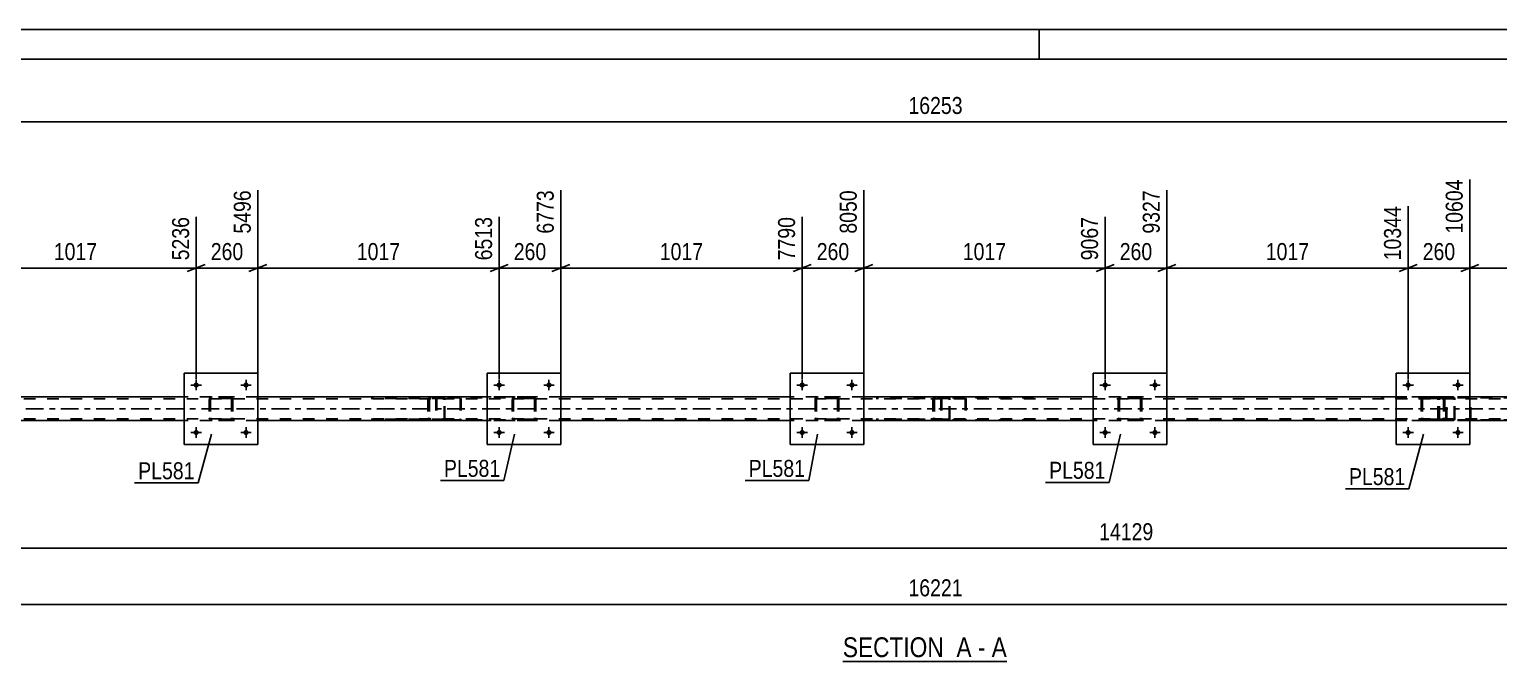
# Model space of a CAD drawing. Header units: millimetres. Extents: x -78 to 763, y -424 to 170.
# Drawn here: x 172.4 to 420.1, y 63.8 to 170.3 of the extents above; entities that cross this region are included whole.
import ezdxf

# ---------------------------------------------------------------- set-up
doc = ezdxf.new("R2010")
doc.units = ezdxf.units.MM
doc.linetypes.add('DXK_LINE_DOT2', pattern=[3.9198, 1.9599, -1.9599])
doc.linetypes.add('DXK_LINE_DOT3', pattern=[5.9187, 2.979, -0.9799, 0.9799, -0.9799])
doc.styles.add('Arial Narrow', font='ARIALN.TTF', dxfattribs={"height": 0.2})

# ---------------------------------------------------------------- blocks, each defined once
blk = doc.blocks.new('Unknown-814185653-1133')
at = {"color": 5, "linetype": 'Continuous'}
for p, q in [((762.64, 170.32), (-78.36, 170.32)), ((342.64, 165.32), (342.64, 170.32)), ((757.64, 165.32), (-73.36, 165.32))]:
    blk.add_line(p, q, dxfattribs=at)
blk = doc.blocks.new('Unknown-814185653-11 - 2694')
at = {"color": 6, "linetype": 'Continuous'}
blk.add_line((309.53, 63.76), (337.17, 63.76), dxfattribs=at)
at = {"color": 0, "linetype": 'Continuous'}
blk.add_wipeout([(327.63, 64.51), (327.63, 68.01), (309.53, 68.01), (309.53, 64.51)], dxfattribs=at)
at = {"color": 7, "linetype": 'Continuous', "style": 'Arial Narrow'}
blk.add_text('SECTION ', height=3.34, dxfattribs=at).set_placement((309.53, 64.51))
at = {"color": 0, "linetype": 'Continuous'}
blk.add_wipeout([(331.24, 64.51), (331.24, 68.01), (328.68, 68.01), (328.68, 64.51)], dxfattribs=at)
blk.add_wipeout([(333.57, 64.51), (333.57, 68.01), (332.29, 68.01), (332.29, 64.51)], dxfattribs=at)
at = {"color": 7, "linetype": 'Continuous', "style": 'Arial Narrow'}
blk.add_text('A', height=3.34, dxfattribs=at).set_placement((328.68, 64.51))
at = {"color": 0, "linetype": 'Continuous'}
blk.add_wipeout([(337.17, 64.51), (337.17, 68.01), (334.62, 68.01), (334.62, 64.51)], dxfattribs=at)
at = {"color": 7, "linetype": 'Continuous', "style": 'Arial Narrow'}
for s, p in [('A', (334.62, 64.51)), ('-', (332.29, 64.51))]:
    blk.add_text(s, height=3.34, dxfattribs=at).set_placement(p)
blk = doc.blocks.new('Bolt-814185653-2765 - 2694')
at = {"linetype": 'Continuous'}
for points in [[(405.27, 102.37, -1), (404.39, 102.37, -1)], [(413.67, 102.37, -1), (412.79, 102.37, -1)]]:
    blk.add_hatch(color=1, dxfattribs=at).paths.add_polyline_path(points)
at = {"color": 1, "linetype": 'Continuous'}
for p, q in [((403.95, 102.37), (405.71, 102.37)), ((404.83, 103.25), (404.83, 101.49)), ((412.35, 102.37), (414.11, 102.37)), ((413.23, 103.25), (413.23, 101.49))]:
    blk.add_line(p, q, dxfattribs=at)
blk = doc.blocks.new('Bolt-814185653-2701 - 2694')
at = {"linetype": 'Continuous'}
for points in [[(252.03, 102.37, -1), (251.15, 102.37, -1)], [(260.43, 102.37, -1), (259.55, 102.37, -1)]]:
    blk.add_hatch(color=1, dxfattribs=at).paths.add_polyline_path(points)
at = {"color": 1, "linetype": 'Continuous'}
for p, q in [((250.71, 102.37), (252.47, 102.37)), ((251.59, 103.25), (251.59, 101.49)), ((259.11, 102.37), (260.87, 102.37)), ((259.99, 103.25), (259.99, 101.49))]:
    blk.add_line(p, q, dxfattribs=at)
blk = doc.blocks.new('Part-814185653-2757 - 2694')
at = {"color": 7, "linetype": 'DXK_LINE_DOT2'}
for p, q in [((304.87, 107.89), (304.91, 108.08)), ((304.91, 108.08), (304.87, 107.89)), ((304.87, 107.89), (304.87, 104.85)), ((305.11, 107.89), (305.13, 107.98)), ((305.11, 107.89), (305.11, 104.85)), ((305.13, 107.98), (305.18, 108.06)), ((305.16, 108.34), (305.35, 108.37)), ((305.35, 108.37), (305.16, 108.34)), ((305.18, 108.06), (305.26, 108.11)), ((305.26, 108.11), (305.35, 108.13)), ((308.39, 108.37), (305.35, 108.37)), ((308.39, 108.13), (305.35, 108.13)), ((308.39, 108.37), (308.57, 108.34)), ((308.57, 108.34), (308.39, 108.37)), ((308.39, 108.13), (308.48, 108.11)), ((308.48, 108.11), (308.56, 108.06)), ((308.56, 108.06), (308.61, 107.98)), ((308.61, 107.98), (308.63, 107.89)), ((308.63, 107.89), (308.63, 104.85)), ((308.83, 108.08), (308.87, 107.89)), ((308.87, 107.89), (308.83, 108.08)), ((308.87, 107.89), (308.87, 104.85)), ((304.91, 104.67), (304.87, 104.85)), ((304.87, 104.85), (304.91, 104.67)), ((305.13, 104.76), (305.11, 104.85)), ((305.18, 104.68), (305.13, 104.76)), ((305.35, 104.37), (305.16, 104.41)), ((305.16, 104.41), (305.35, 104.37)), ((305.26, 104.63), (305.18, 104.68)), ((305.35, 104.61), (305.26, 104.63)), ((308.39, 104.61), (305.35, 104.61)), ((308.39, 104.37), (305.35, 104.37)), ((308.48, 104.63), (308.39, 104.61)), ((308.57, 104.41), (308.39, 104.37)), ((308.39, 104.37), (308.57, 104.41)), ((308.56, 104.68), (308.48, 104.63)), ((308.61, 104.76), (308.56, 104.68)), ((308.63, 104.85), (308.61, 104.76)), ((308.87, 104.85), (308.83, 104.67)), ((308.83, 104.67), (308.87, 104.85))]:
    blk.add_line(p, q, dxfattribs=at)
at = {"color": 7, "linetype": 'DXK_LINE_DOT3'}
blk.add_line((306.87, 106.37), (306.87, 106.37), dxfattribs=at)
at = {"color": 7, "linetype": 'DXK_LINE_DOT2'}
for centre, start, end in [((305.35, 107.89), 112.5, 157.5), ((305.35, 107.89), 112.5, 157.5), ((308.39, 107.89), 22.5, 67.5), ((308.39, 107.89), 22.5, 67.5), ((305.35, 104.85), 202.5, 247.5), ((305.35, 104.85), 202.5, 247.5), ((308.39, 104.85), 292.5, 337.5), ((308.39, 104.85), 292.5, 337.5)]:
    blk.add_arc(centre, 0.48, start, end, dxfattribs=at)
blk = doc.blocks.new('Part-814185653-2839 - 2694')
at = {"color": 7, "linetype": 'DXK_LINE_DOT2'}
for p, q in [((355.95, 107.89), (355.99, 108.08)), ((355.99, 108.08), (355.95, 107.89)), ((355.95, 107.89), (355.95, 104.85)), ((356.19, 107.89), (356.21, 107.98)), ((356.19, 107.89), (356.19, 104.85)), ((356.21, 107.98), (356.26, 108.06)), ((356.25, 108.34), (356.43, 108.37)), ((356.43, 108.37), (356.25, 108.34)), ((356.26, 108.06), (356.34, 108.11)), ((356.34, 108.11), (356.43, 108.13)), ((359.47, 108.37), (356.43, 108.37)), ((359.47, 108.13), (356.43, 108.13)), ((359.47, 108.37), (359.65, 108.34)), ((359.65, 108.34), (359.47, 108.37)), ((359.47, 108.13), (359.56, 108.11)), ((359.56, 108.11), (359.64, 108.06)), ((359.64, 108.06), (359.69, 107.98)), ((359.69, 107.98), (359.71, 107.89)), ((359.71, 107.89), (359.71, 104.85)), ((359.91, 108.08), (359.95, 107.89)), ((359.95, 107.89), (359.91, 108.08)), ((359.95, 107.89), (359.95, 104.85)), ((355.99, 104.67), (355.95, 104.85)), ((355.95, 104.85), (355.99, 104.67)), ((356.21, 104.76), (356.19, 104.85)), ((356.26, 104.68), (356.21, 104.76)), ((356.43, 104.37), (356.25, 104.41)), ((356.25, 104.41), (356.43, 104.37)), ((356.34, 104.63), (356.26, 104.68)), ((356.43, 104.61), (356.34, 104.63)), ((359.47, 104.61), (356.43, 104.61)), ((359.47, 104.37), (356.43, 104.37)), ((359.56, 104.63), (359.47, 104.61)), ((359.65, 104.41), (359.47, 104.37)), ((359.47, 104.37), (359.65, 104.41)), ((359.64, 104.68), (359.56, 104.63)), ((359.69, 104.76), (359.64, 104.68)), ((359.71, 104.85), (359.69, 104.76)), ((359.95, 104.85), (359.91, 104.67)), ((359.91, 104.67), (359.95, 104.85))]:
    blk.add_line(p, q, dxfattribs=at)
at = {"color": 7, "linetype": 'DXK_LINE_DOT3'}
blk.add_line((357.95, 106.37), (357.95, 106.37), dxfattribs=at)
at = {"color": 7, "linetype": 'DXK_LINE_DOT2'}
for centre, start, end in [((356.43, 107.89), 112.5, 157.5), ((356.43, 107.89), 112.5, 157.5), ((359.47, 107.89), 22.5, 67.5), ((359.47, 107.89), 22.5, 67.5), ((356.43, 104.85), 202.5, 247.5), ((356.43, 104.85), 202.5, 247.5), ((359.47, 104.85), 292.5, 337.5), ((359.47, 104.85), 292.5, 337.5)]:
    blk.add_arc(centre, 0.48, start, end, dxfattribs=at)
blk = doc.blocks.new('Part-814185653-2762 - 2694')
at = {"color": 2, "linetype": 'Continuous'}
for p, q in [((313.07, 112.37), (300.67, 112.37)), ((300.67, 112.37), (300.67, 100.37)), ((313.07, 100.37), (313.07, 112.37)), ((300.67, 100.37), (313.07, 100.37))]:
    blk.add_line(p, q, dxfattribs=at)
blk = doc.blocks.new('Part-814185653-2763 - 2694')
at = {"color": 7, "linetype": 'DXK_LINE_DOT2'}
for p, q in [((253.79, 107.89), (253.82, 108.08)), ((253.82, 108.08), (253.79, 107.89)), ((253.79, 107.89), (253.79, 104.85)), ((254.03, 107.89), (254.05, 107.98)), ((254.03, 107.89), (254.03, 104.85)), ((254.05, 107.98), (254.1, 108.06)), ((254.08, 108.34), (254.27, 108.37)), ((254.27, 108.37), (254.08, 108.34)), ((254.1, 108.06), (254.18, 108.11)), ((254.18, 108.11), (254.27, 108.13)), ((257.31, 108.37), (254.27, 108.37)), ((257.31, 108.13), (254.27, 108.13)), ((257.31, 108.37), (257.49, 108.34)), ((257.49, 108.34), (257.31, 108.37)), ((257.31, 108.13), (257.4, 108.11)), ((257.4, 108.11), (257.48, 108.06)), ((257.48, 108.06), (257.53, 107.98)), ((257.53, 107.98), (257.55, 107.89)), ((257.55, 107.89), (257.55, 104.85)), ((257.75, 108.08), (257.79, 107.89)), ((257.79, 107.89), (257.75, 108.08)), ((257.79, 107.89), (257.79, 104.85)), ((253.82, 104.67), (253.79, 104.85)), ((253.79, 104.85), (253.82, 104.67)), ((254.05, 104.76), (254.03, 104.85)), ((254.1, 104.68), (254.05, 104.76)), ((254.27, 104.37), (254.08, 104.41)), ((254.08, 104.41), (254.27, 104.37)), ((254.18, 104.63), (254.1, 104.68)), ((254.27, 104.61), (254.18, 104.63)), ((257.31, 104.61), (254.27, 104.61)), ((257.31, 104.37), (254.27, 104.37)), ((257.4, 104.63), (257.31, 104.61)), ((257.49, 104.41), (257.31, 104.37)), ((257.31, 104.37), (257.49, 104.41)), ((257.48, 104.68), (257.4, 104.63)), ((257.53, 104.76), (257.48, 104.68)), ((257.55, 104.85), (257.53, 104.76)), ((257.79, 104.85), (257.75, 104.67)), ((257.75, 104.67), (257.79, 104.85))]:
    blk.add_line(p, q, dxfattribs=at)
at = {"color": 7, "linetype": 'DXK_LINE_DOT3'}
blk.add_line((255.79, 106.37), (255.79, 106.37), dxfattribs=at)
at = {"color": 7, "linetype": 'DXK_LINE_DOT2'}
for centre, start, end in [((254.27, 107.89), 112.5, 157.5), ((254.27, 107.89), 112.5, 157.5), ((257.31, 107.89), 22.5, 67.5), ((257.31, 107.89), 22.5, 67.5), ((254.27, 104.85), 202.5, 247.5), ((254.27, 104.85), 202.5, 247.5), ((257.31, 104.85), 292.5, 337.5), ((257.31, 104.85), 292.5, 337.5)]:
    blk.add_arc(centre, 0.48, start, end, dxfattribs=at)
blk = doc.blocks.new('Bolt-814185653-2699 - 2694')
at = {"linetype": 'Continuous'}
for points in [[(303.11, 102.37, -1), (302.23, 102.37, -1)], [(311.51, 102.37, -1), (310.63, 102.37, -1)]]:
    blk.add_hatch(color=1, dxfattribs=at).paths.add_polyline_path(points)
at = {"color": 1, "linetype": 'Continuous'}
for p, q in [((301.79, 102.37), (303.55, 102.37)), ((302.67, 103.25), (302.67, 101.49)), ((310.19, 102.37), (311.95, 102.37)), ((311.07, 103.25), (311.07, 101.49))]:
    blk.add_line(p, q, dxfattribs=at)
blk = doc.blocks.new('Bolt-814185653-2700 - 2694')
at = {"linetype": 'Continuous'}
for points in [[(303.11, 110.37, -1), (302.23, 110.37, -1)], [(311.51, 110.37, -1), (310.63, 110.37, -1)]]:
    blk.add_hatch(color=1, dxfattribs=at).paths.add_polyline_path(points)
at = {"color": 1, "linetype": 'Continuous'}
for p, q in [((301.79, 110.37), (303.55, 110.37)), ((302.67, 111.25), (302.67, 109.49)), ((310.19, 110.37), (311.95, 110.37)), ((311.07, 111.25), (311.07, 109.49))]:
    blk.add_line(p, q, dxfattribs=at)
blk = doc.blocks.new('Bolt-814185653-2723 - 2694')
at = {"linetype": 'Continuous'}
for points in [[(354.19, 102.37, -1), (353.31, 102.37, -1)], [(362.59, 102.37, -1), (361.71, 102.37, -1)]]:
    blk.add_hatch(color=1, dxfattribs=at).paths.add_polyline_path(points)
at = {"color": 1, "linetype": 'Continuous'}
for p, q in [((352.87, 102.37), (354.63, 102.37)), ((353.75, 103.25), (353.75, 101.49)), ((361.27, 102.37), (363.03, 102.37)), ((362.15, 103.25), (362.15, 101.49))]:
    blk.add_line(p, q, dxfattribs=at)
blk = doc.blocks.new('Bolt-814185653-2724 - 2694')
at = {"linetype": 'Continuous'}
for points in [[(354.19, 110.37, -1), (353.31, 110.37, -1)], [(362.59, 110.37, -1), (361.71, 110.37, -1)]]:
    blk.add_hatch(color=1, dxfattribs=at).paths.add_polyline_path(points)
at = {"color": 1, "linetype": 'Continuous'}
for p, q in [((352.87, 110.37), (354.63, 110.37)), ((353.75, 111.25), (353.75, 109.49)), ((361.27, 110.37), (363.03, 110.37)), ((362.15, 111.25), (362.15, 109.49))]:
    blk.add_line(p, q, dxfattribs=at)
blk = doc.blocks.new('Part-814185653-2730 - 2694')
at = {"color": 2, "linetype": 'Continuous'}
for p, q in [((261.99, 112.37), (249.59, 112.37)), ((249.59, 112.37), (249.59, 100.37)), ((261.99, 100.37), (261.99, 112.37)), ((249.59, 100.37), (261.99, 100.37))]:
    blk.add_line(p, q, dxfattribs=at)
blk = doc.blocks.new('Part-814185653-2731 - 2694')
at = {"color": 7, "linetype": 'DXK_LINE_DOT2'}
for p, q in [((202.71, 107.89), (202.74, 108.08)), ((202.74, 108.08), (202.71, 107.89)), ((202.71, 107.89), (202.71, 104.85)), ((202.95, 107.89), (202.97, 107.98)), ((202.95, 107.89), (202.95, 104.85)), ((202.97, 107.98), (203.02, 108.06)), ((203, 108.34), (203.19, 108.37)), ((203.19, 108.37), (203, 108.34)), ((203.02, 108.06), (203.1, 108.11)), ((203.1, 108.11), (203.19, 108.13)), ((206.23, 108.37), (203.19, 108.37)), ((206.23, 108.13), (203.19, 108.13)), ((206.23, 108.37), (206.41, 108.34)), ((206.41, 108.34), (206.23, 108.37)), ((206.23, 108.13), (206.32, 108.11)), ((206.32, 108.11), (206.4, 108.06)), ((206.4, 108.06), (206.45, 107.98)), ((206.45, 107.98), (206.47, 107.89)), ((206.47, 107.89), (206.47, 104.85)), ((206.67, 108.08), (206.71, 107.89)), ((206.71, 107.89), (206.67, 108.08)), ((206.71, 107.89), (206.71, 104.85)), ((202.74, 104.67), (202.71, 104.85)), ((202.71, 104.85), (202.74, 104.67)), ((202.97, 104.76), (202.95, 104.85)), ((203.02, 104.68), (202.97, 104.76)), ((203.19, 104.37), (203, 104.41)), ((203, 104.41), (203.19, 104.37)), ((203.1, 104.63), (203.02, 104.68)), ((203.19, 104.61), (203.1, 104.63)), ((206.23, 104.61), (203.19, 104.61)), ((206.23, 104.37), (203.19, 104.37)), ((206.32, 104.63), (206.23, 104.61)), ((206.41, 104.41), (206.23, 104.37)), ((206.23, 104.37), (206.41, 104.41)), ((206.4, 104.68), (206.32, 104.63)), ((206.45, 104.76), (206.4, 104.68)), ((206.47, 104.85), (206.45, 104.76)), ((206.71, 104.85), (206.67, 104.67)), ((206.67, 104.67), (206.71, 104.85))]:
    blk.add_line(p, q, dxfattribs=at)
at = {"color": 7, "linetype": 'DXK_LINE_DOT3'}
blk.add_line((204.71, 106.37), (204.71, 106.37), dxfattribs=at)
at = {"color": 7, "linetype": 'DXK_LINE_DOT2'}
for centre, start, end in [((203.19, 107.89), 112.5, 157.5), ((203.19, 107.89), 112.5, 157.5), ((206.23, 107.89), 22.5, 67.5), ((206.23, 107.89), 22.5, 67.5), ((203.19, 104.85), 202.5, 247.5), ((203.19, 104.85), 202.5, 247.5), ((206.23, 104.85), 292.5, 337.5), ((206.23, 104.85), 292.5, 337.5)]:
    blk.add_arc(centre, 0.48, start, end, dxfattribs=at)
blk = doc.blocks.new('Part-814185653-2736 - 2694')
at = {"color": 2, "linetype": 'Continuous'}
for p, q in [((210.91, 112.37), (198.51, 112.37)), ((198.51, 112.37), (198.51, 100.37)), ((210.91, 100.37), (210.91, 112.37)), ((198.51, 100.37), (210.91, 100.37))]:
    blk.add_line(p, q, dxfattribs=at)
blk = doc.blocks.new('Bolt-814185653-2744 - 2694')
at = {"linetype": 'Continuous'}
for points in [[(252.03, 110.37, -1), (251.15, 110.37, -1)], [(260.43, 110.37, -1), (259.55, 110.37, -1)]]:
    blk.add_hatch(color=1, dxfattribs=at).paths.add_polyline_path(points)
at = {"color": 1, "linetype": 'Continuous'}
for p, q in [((250.71, 110.37), (252.47, 110.37)), ((251.59, 111.25), (251.59, 109.49)), ((259.11, 110.37), (260.87, 110.37)), ((259.99, 111.25), (259.99, 109.49))]:
    blk.add_line(p, q, dxfattribs=at)
blk = doc.blocks.new('Bolt-814185653-2745 - 2694')
at = {"linetype": 'Continuous'}
for points in [[(200.95, 102.37, -1), (200.07, 102.37, -1)], [(209.35, 102.37, -1), (208.47, 102.37, -1)]]:
    blk.add_hatch(color=1, dxfattribs=at).paths.add_polyline_path(points)
at = {"color": 1, "linetype": 'Continuous'}
for p, q in [((199.63, 102.37), (201.39, 102.37)), ((200.51, 103.25), (200.51, 101.49)), ((208.03, 102.37), (209.79, 102.37)), ((208.91, 103.25), (208.91, 101.49))]:
    blk.add_line(p, q, dxfattribs=at)
blk = doc.blocks.new('Part-814185653-2817 - 2694')
at = {"color": 7, "linetype": 'DXK_LINE_DOT2'}
for p, q in [((639.89, 108.05), (35.67, 108.05)), ((210.91, 108.37), (198.51, 108.37)), ((261.99, 108.37), (249.59, 108.37)), ((313.07, 108.37), (300.67, 108.37)), ((364.15, 108.37), (351.75, 108.37)), ((415.23, 108.37), (402.83, 108.37)), ((639.89, 104.69), (35.67, 104.69)), ((210.91, 104.37), (198.51, 104.37)), ((261.99, 104.37), (249.59, 104.37)), ((313.07, 104.37), (300.67, 104.37)), ((364.15, 104.37), (351.75, 104.37)), ((415.23, 104.37), (402.83, 104.37))]:
    blk.add_line(p, q, dxfattribs=at)
at = {"color": 2, "linetype": 'Continuous'}
for p, q in [((198.51, 108.37), (159.83, 108.37)), ((249.59, 108.37), (210.91, 108.37)), ((300.67, 108.37), (261.99, 108.37)), ((351.75, 108.37), (313.07, 108.37)), ((402.83, 108.37), (364.15, 108.37)), ((435.54, 108.37), (415.23, 108.37)), ((198.51, 104.37), (159.83, 104.37)), ((249.59, 104.37), (210.91, 104.37)), ((300.67, 104.37), (261.99, 104.37)), ((351.75, 104.37), (313.07, 104.37)), ((402.83, 104.37), (364.15, 104.37)), ((435.54, 104.37), (415.23, 104.37))]:
    blk.add_line(p, q, dxfattribs=at)
at = {"color": 7, "linetype": 'DXK_LINE_DOT3'}
blk.add_line((35.67, 106.37), (639.89, 106.37), dxfattribs=at)
blk = doc.blocks.new('Bolt-814185653-2746 - 2694')
at = {"linetype": 'Continuous'}
for points in [[(200.95, 110.37, -1), (200.07, 110.37, -1)], [(209.35, 110.37, -1), (208.47, 110.37, -1)]]:
    blk.add_hatch(color=1, dxfattribs=at).paths.add_polyline_path(points)
at = {"color": 1, "linetype": 'Continuous'}
for p, q in [((199.63, 110.37), (201.39, 110.37)), ((200.51, 111.25), (200.51, 109.49)), ((208.03, 110.37), (209.79, 110.37)), ((208.91, 111.25), (208.91, 109.49))]:
    blk.add_line(p, q, dxfattribs=at)
blk = doc.blocks.new('Bolt-814185653-2766 - 2694')
at = {"linetype": 'Continuous'}
for points in [[(405.27, 110.37, -1), (404.39, 110.37, -1)], [(413.67, 110.37, -1), (412.79, 110.37, -1)]]:
    blk.add_hatch(color=1, dxfattribs=at).paths.add_polyline_path(points)
at = {"color": 1, "linetype": 'Continuous'}
for p, q in [((403.95, 110.37), (405.71, 110.37)), ((404.83, 111.25), (404.83, 109.49)), ((412.35, 110.37), (414.11, 110.37)), ((413.23, 111.25), (413.23, 109.49))]:
    blk.add_line(p, q, dxfattribs=at)
blk = doc.blocks.new('Part-814185653-2770 - 2694')
at = {"color": 7, "linetype": 'DXK_LINE_DOT2'}
for p, q in [((407.03, 107.89), (407.07, 108.08)), ((407.07, 108.08), (407.03, 107.89)), ((407.03, 107.89), (407.03, 104.85)), ((407.27, 107.89), (407.29, 107.98)), ((407.27, 107.89), (407.27, 104.85)), ((407.29, 107.98), (407.34, 108.06)), ((407.33, 108.34), (407.51, 108.37)), ((407.51, 108.37), (407.33, 108.34)), ((407.34, 108.06), (407.42, 108.11)), ((407.42, 108.11), (407.51, 108.13)), ((410.55, 108.37), (407.51, 108.37)), ((410.55, 108.13), (407.51, 108.13)), ((410.55, 108.37), (410.73, 108.34)), ((410.73, 108.34), (410.55, 108.37)), ((410.55, 108.13), (410.64, 108.11)), ((410.64, 108.11), (410.72, 108.06)), ((410.72, 108.06), (410.77, 107.98)), ((410.77, 107.98), (410.79, 107.89)), ((410.79, 107.89), (410.79, 104.85)), ((410.99, 108.08), (411.03, 107.89)), ((411.03, 107.89), (410.99, 108.08)), ((411.03, 107.89), (411.03, 104.85)), ((407.07, 104.67), (407.03, 104.85)), ((407.03, 104.85), (407.07, 104.67)), ((407.29, 104.76), (407.27, 104.85)), ((407.34, 104.68), (407.29, 104.76)), ((407.51, 104.37), (407.33, 104.41)), ((407.33, 104.41), (407.51, 104.37)), ((407.42, 104.63), (407.34, 104.68)), ((407.51, 104.61), (407.42, 104.63)), ((410.55, 104.61), (407.51, 104.61)), ((410.55, 104.37), (407.51, 104.37)), ((410.64, 104.63), (410.55, 104.61)), ((410.73, 104.41), (410.55, 104.37)), ((410.55, 104.37), (410.73, 104.41)), ((410.72, 104.68), (410.64, 104.63)), ((410.77, 104.76), (410.72, 104.68)), ((410.79, 104.85), (410.77, 104.76)), ((411.03, 104.85), (410.99, 104.67)), ((410.99, 104.67), (411.03, 104.85))]:
    blk.add_line(p, q, dxfattribs=at)
at = {"color": 7, "linetype": 'DXK_LINE_DOT3'}
blk.add_line((409.03, 106.37), (409.03, 106.37), dxfattribs=at)
at = {"color": 7, "linetype": 'DXK_LINE_DOT2'}
for centre, start, end in [((407.51, 107.89), 112.5, 157.5), ((407.51, 107.89), 112.5, 157.5), ((410.55, 107.89), 22.5, 67.5), ((410.55, 107.89), 22.5, 67.5), ((407.51, 104.85), 202.5, 247.5), ((407.51, 104.85), 202.5, 247.5), ((410.55, 104.85), 292.5, 337.5), ((410.55, 104.85), 292.5, 337.5)]:
    blk.add_arc(centre, 0.48, start, end, dxfattribs=at)
blk = doc.blocks.new('Part-814185653-2900 - 2694')
at = {"color": 7, "linetype": 'DXK_LINE_DOT2'}
for p, q in [((326.07, 108.18), (326.04, 108.05)), ((326.04, 108.05), (326.04, 104.69)), ((326.21, 108.05), (326.22, 108.11)), ((326.21, 108.05), (326.21, 104.69)), ((326.22, 108.11), (326.26, 108.17)), ((326.38, 108.37), (326.25, 108.35)), ((326.26, 108.17), (326.29, 108.19)), ((326.29, 108.19), (326.32, 108.2)), ((326.32, 108.2), (326.38, 108.21)), ((341.71, 108.37), (326.38, 108.37)), ((341.71, 108.21), (326.38, 108.21)), ((330.09, 108.35), (329.96, 108.37)), ((329.96, 108.21), (330.02, 108.2)), ((330.02, 108.2), (330.08, 108.17)), ((330.08, 108.17), (330.12, 108.11)), ((330.12, 108.11), (330.13, 108.05)), ((330.13, 108.05), (330.13, 104.69)), ((330.3, 108.05), (330.27, 108.18)), ((330.3, 108.05), (330.3, 104.69)), ((326.04, 104.69), (326.07, 104.57)), ((326.22, 104.63), (326.21, 104.69)), ((326.26, 104.58), (326.22, 104.63)), ((326.25, 104.4), (326.38, 104.37)), ((326.32, 104.54), (326.26, 104.58)), ((326.38, 104.53), (326.32, 104.54)), ((341.71, 104.53), (326.38, 104.53)), ((341.71, 104.37), (326.38, 104.37)), ((329.96, 104.53), (330.02, 104.54)), ((329.96, 104.37), (330.09, 104.4)), ((330.02, 104.54), (330.05, 104.56)), ((330.05, 104.56), (330.08, 104.58)), ((330.12, 104.63), (330.08, 104.58)), ((330.13, 104.69), (330.12, 104.63)), ((330.27, 104.57), (330.3, 104.69))]:
    blk.add_line(p, q, dxfattribs=at)
for centre, start, end in [((326.37, 108.04), 110.7583, 155.68), ((329.97, 104.71), 290.7583, 335.68)]:
    blk.add_arc(centre, 0.331, start, end, dxfattribs=at)
blk = doc.blocks.new('Part-814185653-2775 - 2694')
at = {"color": 2, "linetype": 'Continuous'}
for p, q in [((415.23, 112.37), (402.83, 112.37)), ((402.83, 112.37), (402.83, 100.37)), ((415.23, 100.37), (415.23, 112.37)), ((402.83, 100.37), (415.23, 100.37))]:
    blk.add_line(p, q, dxfattribs=at)
blk = doc.blocks.new('Part-814185653-2844 - 2694')
at = {"color": 2, "linetype": 'Continuous'}
for p, q in [((364.15, 112.37), (351.75, 112.37)), ((351.75, 112.37), (351.75, 100.37)), ((364.15, 100.37), (364.15, 112.37)), ((351.75, 100.37), (364.15, 100.37))]:
    blk.add_line(p, q, dxfattribs=at)
blk = doc.blocks.new('Part-814185653-2879 - 2694')
at = {"color": 7, "linetype": 'DXK_LINE_DOT2'}
for p, q in [((411.2, 108.18), (411.18, 108.05)), ((411.18, 104.69), (411.18, 108.05)), ((411.35, 108.05), (411.36, 108.11)), ((411.35, 104.69), (411.35, 108.05)), ((411.36, 108.11), (411.4, 108.17)), ((411.52, 108.37), (411.39, 108.35)), ((411.4, 108.17), (411.45, 108.2)), ((411.45, 108.2), (411.52, 108.21)), ((426.85, 108.37), (411.52, 108.37)), ((426.85, 108.21), (411.52, 108.21)), ((415.22, 108.35), (415.09, 108.37)), ((415.09, 108.21), (415.16, 108.2)), ((415.16, 108.2), (415.21, 108.17)), ((415.21, 108.17), (415.25, 108.11)), ((415.25, 108.11), (415.26, 108.05)), ((415.26, 104.69), (415.26, 108.05)), ((415.43, 108.05), (415.41, 108.18)), ((415.43, 104.69), (415.43, 108.05)), ((411.18, 104.69), (411.2, 104.57)), ((411.36, 104.63), (411.35, 104.69)), ((411.4, 104.58), (411.36, 104.63)), ((411.39, 104.4), (411.52, 104.37)), ((411.45, 104.54), (411.4, 104.58)), ((411.52, 104.53), (411.45, 104.54)), ((426.85, 104.53), (411.52, 104.53)), ((426.85, 104.37), (411.52, 104.37)), ((415.16, 104.54), (415.09, 104.53)), ((415.09, 104.37), (415.22, 104.4)), ((415.21, 104.58), (415.16, 104.54)), ((415.25, 104.63), (415.21, 104.58)), ((415.26, 104.69), (415.25, 104.63)), ((415.41, 104.57), (415.43, 104.69))]:
    blk.add_line(p, q, dxfattribs=at)
for centre, start, end in [((411.5, 108.04), 110.7583, 155.68), ((411.5, 104.71), 204.32, 249.2417), ((415.11, 104.71), 290.7583, 335.68)]:
    blk.add_arc(centre, 0.331, start, end, dxfattribs=at)
blk = doc.blocks.new('Part-814185653-2995 - 2694')
at = {"color": 7, "linetype": 'DXK_LINE_DOT2'}
for p, q in [((242.18, 108.37), (230.03, 108.37)), ((242.18, 108.13), (230.03, 108.13)), ((239.62, 108.03), (239.59, 107.89)), ((239.59, 107.89), (239.59, 104.85)), ((239.63, 108.08), (239.62, 108.03)), ((239.84, 107.89), (239.86, 107.98)), ((239.84, 107.89), (239.84, 104.85)), ((239.86, 107.98), (239.91, 108.06)), ((240.09, 108.37), (239.9, 108.34)), ((239.91, 108.06), (240, 108.11)), ((240, 108.11), (240.09, 108.13)), ((240.91, 108.37), (240.91, 108.13)), ((242.29, 108.34), (242.18, 108.37)), ((242.18, 108.13), (242.24, 108.11)), ((242.24, 108.11), (242.28, 108.06)), ((242.28, 108.06), (242.31, 107.98)), ((242.38, 108.23), (242.29, 108.34)), ((242.31, 107.98), (242.32, 107.89)), ((242.32, 104.85), (242.32, 107.89)), ((242.43, 108.08), (242.38, 108.23)), ((242.45, 107.89), (242.43, 108.08)), ((242.45, 104.85), (242.45, 107.89)), ((242.18, 104.61), (230.03, 104.61)), ((242.18, 104.37), (230.03, 104.37)), ((239.59, 104.85), (239.61, 104.77)), ((239.61, 104.77), (239.63, 104.67)), ((239.86, 104.76), (239.84, 104.85)), ((239.91, 104.68), (239.86, 104.76)), ((239.9, 104.41), (240.09, 104.37)), ((240, 104.63), (239.91, 104.68)), ((240.09, 104.61), (240, 104.63)), ((240.91, 104.37), (240.91, 104.61)), ((242.24, 104.63), (242.18, 104.61)), ((242.18, 104.37), (242.29, 104.41)), ((242.28, 104.68), (242.24, 104.63)), ((242.31, 104.76), (242.28, 104.68)), ((242.29, 104.41), (242.38, 104.51)), ((242.32, 104.85), (242.31, 104.76)), ((242.38, 104.51), (242.43, 104.67)), ((242.43, 104.67), (242.45, 104.85))]:
    blk.add_line(p, q, dxfattribs=at)
blk.add_arc((240.08, 107.88), 0.492, 111.1941, 156.1506, dxfattribs=at)
blk = doc.blocks.new('Part-814185653-2996 - 2694')
at = {"color": 7, "linetype": 'DXK_LINE_DOT2'}
for p, q in [((240.93, 108.18), (240.91, 108.05)), ((240.91, 108.05), (240.91, 104.69)), ((241.08, 108.05), (241.09, 108.11)), ((241.08, 108.05), (241.08, 104.69)), ((241.09, 108.11), (241.13, 108.17)), ((241.25, 108.37), (241.12, 108.35)), ((241.13, 108.17), (241.16, 108.19)), ((241.16, 108.19), (241.18, 108.2)), ((241.18, 108.2), (241.25, 108.21)), ((256.58, 108.37), (241.25, 108.37)), ((256.58, 108.21), (241.25, 108.21)), ((244.95, 108.35), (244.82, 108.37)), ((244.82, 108.21), (244.89, 108.2)), ((244.89, 108.2), (244.94, 108.17)), ((244.94, 108.17), (244.98, 108.11)), ((244.98, 108.11), (244.99, 108.05)), ((244.99, 108.05), (244.99, 104.69)), ((245.16, 108.05), (245.14, 108.18)), ((245.16, 108.05), (245.16, 104.69)), ((240.91, 104.69), (240.93, 104.57)), ((241.09, 104.63), (241.08, 104.69)), ((241.13, 104.58), (241.09, 104.63)), ((241.12, 104.4), (241.25, 104.37)), ((241.18, 104.54), (241.13, 104.58)), ((241.25, 104.53), (241.18, 104.54)), ((256.58, 104.53), (241.25, 104.53)), ((256.58, 104.37), (241.25, 104.37)), ((244.82, 104.53), (244.89, 104.54)), ((244.82, 104.37), (244.95, 104.4)), ((244.89, 104.54), (244.91, 104.56)), ((244.91, 104.56), (244.94, 104.58)), ((244.98, 104.63), (244.94, 104.58)), ((244.99, 104.69), (244.98, 104.63)), ((245.14, 104.57), (245.16, 104.69))]:
    blk.add_line(p, q, dxfattribs=at)
for centre, start, end in [((241.23, 108.04), 110.7583, 155.68), ((244.84, 104.71), 290.7583, 335.68)]:
    blk.add_arc(centre, 0.331, start, end, dxfattribs=at)
blk = doc.blocks.new('Part-814185653-2997 - 2694')
at = {"color": 7, "linetype": 'DXK_LINE_DOT2'}
for p, q in [((327.32, 108.37), (315.16, 108.37)), ((327.32, 108.13), (315.16, 108.13)), ((324.75, 108.03), (324.72, 107.89)), ((324.72, 107.89), (324.72, 104.85)), ((324.76, 108.08), (324.75, 108.03)), ((324.98, 107.89), (324.99, 107.98)), ((324.98, 107.89), (324.98, 104.85)), ((324.99, 107.98), (325.05, 108.06)), ((325.23, 108.37), (325.03, 108.34)), ((325.05, 108.06), (325.13, 108.11)), ((325.13, 108.11), (325.23, 108.13)), ((326.04, 108.37), (326.04, 108.13)), ((327.42, 108.34), (327.32, 108.37)), ((327.32, 108.13), (327.37, 108.11)), ((327.37, 108.11), (327.41, 108.06)), ((327.41, 108.06), (327.44, 107.98)), ((327.51, 108.23), (327.42, 108.34)), ((327.44, 107.98), (327.45, 107.89)), ((327.45, 104.85), (327.45, 107.89)), ((327.57, 108.08), (327.51, 108.23)), ((327.59, 107.89), (327.57, 108.08)), ((327.59, 104.85), (327.59, 107.89)), ((327.32, 104.61), (315.16, 104.61)), ((327.32, 104.37), (315.16, 104.37)), ((324.72, 104.85), (324.74, 104.77)), ((324.74, 104.77), (324.76, 104.67)), ((324.99, 104.76), (324.98, 104.85)), ((325.05, 104.68), (324.99, 104.76)), ((325.03, 104.41), (325.23, 104.37)), ((325.13, 104.63), (325.05, 104.68)), ((325.23, 104.61), (325.13, 104.63)), ((326.04, 104.37), (326.04, 104.61)), ((327.37, 104.63), (327.32, 104.61)), ((327.32, 104.37), (327.42, 104.41)), ((327.41, 104.68), (327.37, 104.63)), ((327.44, 104.76), (327.41, 104.68)), ((327.42, 104.41), (327.51, 104.51)), ((327.45, 104.85), (327.44, 104.76)), ((327.51, 104.51), (327.52, 104.54)), ((327.52, 104.54), (327.57, 104.67)), ((327.57, 104.67), (327.59, 104.85))]:
    blk.add_line(p, q, dxfattribs=at)
blk.add_arc((325.21, 107.88), 0.492, 111.1941, 156.1506, dxfattribs=at)
blk = doc.blocks.new('Part-814185653-2998 - 2694')
at = {"color": 7, "linetype": 'DXK_LINE_DOT2'}
for p, q in [((412.45, 108.37), (400.3, 108.37)), ((412.45, 108.13), (400.3, 108.13)), ((409.9, 108.08), (409.86, 107.89)), ((409.86, 104.85), (409.86, 107.89)), ((410.11, 107.89), (410.13, 107.98)), ((410.11, 104.85), (410.11, 107.89)), ((410.13, 107.98), (410.18, 108.06)), ((410.36, 108.37), (410.17, 108.34)), ((410.18, 108.06), (410.26, 108.11)), ((410.26, 108.11), (410.36, 108.13)), ((411.18, 108.13), (411.18, 108.37)), ((412.56, 108.34), (412.45, 108.37)), ((412.45, 108.13), (412.5, 108.11)), ((412.5, 108.11), (412.55, 108.06)), ((412.55, 108.06), (412.58, 107.98)), ((412.64, 108.23), (412.56, 108.34)), ((412.58, 107.98), (412.59, 107.89)), ((412.59, 104.85), (412.59, 107.89)), ((412.7, 108.08), (412.64, 108.23)), ((412.72, 107.89), (412.7, 108.08)), ((412.72, 104.85), (412.72, 107.89)), ((412.45, 104.61), (400.3, 104.61)), ((412.45, 104.37), (400.3, 104.37)), ((409.86, 104.85), (409.9, 104.67)), ((410.13, 104.76), (410.11, 104.85)), ((410.18, 104.68), (410.13, 104.76)), ((410.17, 104.41), (410.36, 104.37)), ((410.26, 104.63), (410.18, 104.68)), ((410.36, 104.61), (410.26, 104.63)), ((411.18, 104.37), (411.18, 104.61)), ((412.5, 104.63), (412.45, 104.61)), ((412.45, 104.37), (412.56, 104.41)), ((412.55, 104.68), (412.5, 104.63)), ((412.58, 104.76), (412.55, 104.68)), ((412.56, 104.41), (412.64, 104.51)), ((412.59, 104.85), (412.58, 104.76)), ((412.64, 104.51), (412.7, 104.67)), ((412.7, 104.67), (412.72, 104.85))]:
    blk.add_line(p, q, dxfattribs=at)
for centre, start, end in [((410.35, 107.88), 111.1941, 156.1506), ((410.35, 104.87), 203.8494, 248.8059)]:
    blk.add_arc(centre, 0.492, start, end, dxfattribs=at)
blk = doc.blocks.new('StraightDimension-814185653-12186 - 2694')
at = {"color": 7, "linetype": 'Continuous'}
for p, q in [((210.91, 109.37), (210.91, 143.2)), ((251.59, 111.37), (251.59, 138.7)), ((212.41, 130.69), (209.41, 129.49)), ((210.91, 130.09), (251.59, 130.09)), ((250.09, 129.49), (253.09, 130.69))]:
    blk.add_line(p, q, dxfattribs=at)
at = {"color": 0, "linetype": 'Continuous'}
blk.add_wipeout([(250.99, 139.3), (246.79, 139.3), (246.79, 130.79), (250.99, 130.79)], dxfattribs=at)
at = {"color": 0}
blk.add_wipeout([(235.5, 130.84), (235.5, 135.04), (226.99, 135.04), (226.99, 130.84)], dxfattribs=at)
at = {"color": 3, "linetype": 'Continuous', "style": 'Arial Narrow'}
blk.add_text('6513', height=2.863, rotation=90.0002, dxfattribs=at).set_placement((250.39, 131.39))
at = {"color": 3, "style": 'Arial Narrow'}
blk.add_text('1017', height=2.863, dxfattribs=at).set_placement((227.59, 131.44))
blk = doc.blocks.new('StraightDimension-814185653-12183 - 2694')
at = {"color": 7, "linetype": 'Continuous'}
for p, q in [((313.07, 109.37), (313.07, 143.2)), ((302.67, 111.37), (302.67, 138.7)), ((301.17, 129.49), (304.17, 130.69)), ((302.67, 130.09), (313.07, 130.09)), ((314.57, 130.69), (311.57, 129.49))]:
    blk.add_line(p, q, dxfattribs=at)
at = {"color": 0}
blk.add_wipeout([(311.21, 130.84), (311.21, 135.04), (304.53, 135.04), (304.53, 130.84)], dxfattribs=at)
at = {"color": 0, "linetype": 'Continuous'}
blk.add_wipeout([(312.47, 143.8), (308.27, 143.8), (308.27, 135.29), (312.47, 135.29)], dxfattribs=at)
at = {"color": 3, "linetype": 'Continuous', "style": 'Arial Narrow'}
blk.add_text('8050', height=2.863, rotation=90.0002, dxfattribs=at).set_placement((311.87, 135.89))
at = {"color": 3, "style": 'Arial Narrow'}
blk.add_text('260', height=2.863, dxfattribs=at).set_placement((305.13, 131.44))
blk = doc.blocks.new('StraightDimension-814185653-12185 - 2694')
at = {"color": 7, "linetype": 'Continuous'}
for p, q in [((261.99, 109.37), (261.99, 143.2)), ((251.59, 111.37), (251.59, 138.7)), ((250.09, 129.49), (253.09, 130.69)), ((251.59, 130.09), (261.99, 130.09)), ((263.49, 130.69), (260.49, 129.49))]:
    blk.add_line(p, q, dxfattribs=at)
at = {"color": 0}
blk.add_wipeout([(260.13, 130.84), (260.13, 135.04), (253.45, 135.04), (253.45, 130.84)], dxfattribs=at)
at = {"color": 0, "linetype": 'Continuous'}
blk.add_wipeout([(261.39, 143.8), (257.19, 143.8), (257.19, 135.29), (261.39, 135.29)], dxfattribs=at)
at = {"color": 3, "linetype": 'Continuous', "style": 'Arial Narrow'}
blk.add_text('6773', height=2.863, rotation=90.0002, dxfattribs=at).set_placement((260.79, 135.89))
at = {"color": 3, "style": 'Arial Narrow'}
blk.add_text('260', height=2.863, dxfattribs=at).set_placement((254.05, 131.44))
blk = doc.blocks.new('StraightDimension-814185653-3062 - 2694')
at = {"color": 7, "linetype": 'Continuous'}
blk.add_line((10.43, 73.41), (639.89, 73.41), dxfattribs=at)
at = {"color": 0}
blk.add_wipeout([(330.33, 74.16), (330.33, 78.36), (319.99, 78.36), (319.99, 74.16)], dxfattribs=at)
at = {"color": 3, "style": 'Arial Narrow'}
blk.add_text('16221', height=2.863, dxfattribs=at).set_placement((320.59, 74.76))
blk = doc.blocks.new('StraightDimension-814185653-3178 - 2694')
at = {"color": 7, "linetype": 'Continuous'}
blk.add_line((9.79, 154.71), (640.53, 154.71), dxfattribs=at)
at = {"color": 0}
blk.add_wipeout([(330.33, 155.46), (330.33, 159.66), (319.99, 159.66), (319.99, 155.46)], dxfattribs=at)
at = {"color": 3, "style": 'Arial Narrow'}
blk.add_text('16253', height=2.863, dxfattribs=at).set_placement((320.59, 156.06))
blk = doc.blocks.new('StraightDimension-814185653-3201 - 2694')
at = {"color": 7, "linetype": 'Continuous'}
blk.add_line((74.73, 82.87), (639.89, 82.87), dxfattribs=at)
at = {"color": 0}
blk.add_wipeout([(362.48, 83.62), (362.48, 87.82), (352.14, 87.82), (352.14, 83.62)], dxfattribs=at)
at = {"color": 3, "style": 'Arial Narrow'}
blk.add_text('14129', height=2.863, dxfattribs=at).set_placement((352.74, 84.22))
blk = doc.blocks.new('StraightDimension-814185653-12178 - 2694')
at = {"color": 7, "linetype": 'Continuous'}
for p, q in [((415.23, 109.37), (415.23, 145.03)), ((437.54, 111.37), (437.54, 140.53)), ((416.73, 130.69), (413.73, 129.49)), ((415.23, 130.09), (437.54, 130.09)), ((436.04, 129.49), (439.04, 130.69))]:
    blk.add_line(p, q, dxfattribs=at)
at = {"color": 0, "linetype": 'Continuous'}
blk.add_wipeout([(436.94, 141.13), (432.74, 141.13), (432.74, 130.79), (436.94, 130.79)], dxfattribs=at)
at = {"color": 0}
blk.add_wipeout([(429.73, 130.84), (429.73, 135.04), (423.04, 135.04), (423.04, 130.84)], dxfattribs=at)
at = {"color": 3, "linetype": 'Continuous', "style": 'Arial Narrow'}
blk.add_text('11162', height=2.863, rotation=90.0002, dxfattribs=at).set_placement((436.34, 131.39))
at = {"color": 3, "style": 'Arial Narrow'}
blk.add_text('558', height=2.863, dxfattribs=at).set_placement((423.64, 131.44))
blk = doc.blocks.new('StraightDimension-814185653-12179 - 2694')
at = {"color": 7, "linetype": 'Continuous'}
for p, q in [((415.23, 109.37), (415.23, 145.03)), ((404.83, 111.37), (404.83, 140.53)), ((403.33, 129.49), (406.33, 130.69)), ((404.83, 130.09), (415.23, 130.09)), ((416.73, 130.69), (413.73, 129.49))]:
    blk.add_line(p, q, dxfattribs=at)
at = {"color": 0}
blk.add_wipeout([(413.37, 130.84), (413.37, 135.04), (406.69, 135.04), (406.69, 130.84)], dxfattribs=at)
at = {"color": 0, "linetype": 'Continuous'}
blk.add_wipeout([(414.63, 145.63), (410.43, 145.63), (410.43, 135.29), (414.63, 135.29)], dxfattribs=at)
at = {"color": 3, "linetype": 'Continuous', "style": 'Arial Narrow'}
blk.add_text('10604', height=2.863, rotation=90.0002, dxfattribs=at).set_placement((414.03, 135.89))
at = {"color": 3, "style": 'Arial Narrow'}
blk.add_text('260', height=2.863, dxfattribs=at).set_placement((407.29, 131.44))
blk = doc.blocks.new('StraightDimension-814185653-12180 - 2694')
at = {"color": 7, "linetype": 'Continuous'}
for p, q in [((364.15, 109.37), (364.15, 143.2)), ((404.83, 111.37), (404.83, 140.53)), ((365.65, 130.69), (362.65, 129.49)), ((364.15, 130.09), (404.83, 130.09)), ((403.33, 129.49), (406.33, 130.69))]:
    blk.add_line(p, q, dxfattribs=at)
at = {"color": 0, "linetype": 'Continuous'}
blk.add_wipeout([(404.23, 141.13), (400.03, 141.13), (400.03, 130.79), (404.23, 130.79)], dxfattribs=at)
at = {"color": 0}
blk.add_wipeout([(388.75, 130.84), (388.75, 135.04), (380.23, 135.04), (380.23, 130.84)], dxfattribs=at)
at = {"color": 3, "linetype": 'Continuous', "style": 'Arial Narrow'}
blk.add_text('10344', height=2.863, rotation=90.0002, dxfattribs=at).set_placement((403.63, 131.39))
at = {"color": 3, "style": 'Arial Narrow'}
blk.add_text('1017', height=2.863, dxfattribs=at).set_placement((380.83, 131.44))
blk = doc.blocks.new('StraightDimension-814185653-12181 - 2694')
at = {"color": 7, "linetype": 'Continuous'}
for p, q in [((364.15, 109.37), (364.15, 143.2)), ((353.75, 111.37), (353.75, 138.7)), ((352.25, 129.49), (355.25, 130.69)), ((353.75, 130.09), (364.15, 130.09)), ((365.65, 130.69), (362.65, 129.49))]:
    blk.add_line(p, q, dxfattribs=at)
at = {"color": 0}
blk.add_wipeout([(362.29, 130.84), (362.29, 135.04), (355.61, 135.04), (355.61, 130.84)], dxfattribs=at)
at = {"color": 0, "linetype": 'Continuous'}
blk.add_wipeout([(363.55, 143.8), (359.35, 143.8), (359.35, 135.29), (363.55, 135.29)], dxfattribs=at)
at = {"color": 3, "linetype": 'Continuous', "style": 'Arial Narrow'}
blk.add_text('9327', height=2.863, rotation=90.0002, dxfattribs=at).set_placement((362.95, 135.89))
at = {"color": 3, "style": 'Arial Narrow'}
blk.add_text('260', height=2.863, dxfattribs=at).set_placement((356.21, 131.44))
blk = doc.blocks.new('StraightDimension-814185653-12182 - 2694')
at = {"color": 7, "linetype": 'Continuous'}
for p, q in [((313.07, 109.37), (313.07, 143.2)), ((353.75, 111.37), (353.75, 138.7)), ((314.57, 130.69), (311.57, 129.49)), ((313.07, 130.09), (353.75, 130.09)), ((352.25, 129.49), (355.25, 130.69))]:
    blk.add_line(p, q, dxfattribs=at)
at = {"color": 0, "linetype": 'Continuous'}
blk.add_wipeout([(353.15, 139.3), (348.95, 139.3), (348.95, 130.79), (353.15, 130.79)], dxfattribs=at)
at = {"color": 0}
blk.add_wipeout([(337.66, 130.84), (337.66, 135.04), (329.15, 135.04), (329.15, 130.84)], dxfattribs=at)
at = {"color": 3, "linetype": 'Continuous', "style": 'Arial Narrow'}
blk.add_text('9067', height=2.863, rotation=90.0002, dxfattribs=at).set_placement((352.55, 131.39))
at = {"color": 3, "style": 'Arial Narrow'}
blk.add_text('1017', height=2.863, dxfattribs=at).set_placement((329.75, 131.44))
blk = doc.blocks.new('StraightDimension-814185653-12184 - 2694')
at = {"color": 7, "linetype": 'Continuous'}
for p, q in [((261.99, 109.37), (261.99, 143.2)), ((302.67, 111.37), (302.67, 138.7)), ((263.49, 130.69), (260.49, 129.49)), ((261.99, 130.09), (302.67, 130.09)), ((301.17, 129.49), (304.17, 130.69))]:
    blk.add_line(p, q, dxfattribs=at)
at = {"color": 0, "linetype": 'Continuous'}
blk.add_wipeout([(302.07, 139.3), (297.87, 139.3), (297.87, 130.79), (302.07, 130.79)], dxfattribs=at)
at = {"color": 0}
blk.add_wipeout([(286.58, 130.84), (286.58, 135.04), (278.07, 135.04), (278.07, 130.84)], dxfattribs=at)
at = {"color": 3, "linetype": 'Continuous', "style": 'Arial Narrow'}
blk.add_text('7790', height=2.863, rotation=90.0002, dxfattribs=at).set_placement((301.47, 131.39))
at = {"color": 3, "style": 'Arial Narrow'}
blk.add_text('1017', height=2.863, dxfattribs=at).set_placement((278.67, 131.44))
blk = doc.blocks.new('StraightDimension-814185653-12187 - 2694')
at = {"color": 7, "linetype": 'Continuous'}
for p, q in [((210.91, 109.37), (210.91, 143.2)), ((200.51, 111.37), (200.51, 138.7)), ((199.01, 129.49), (202.01, 130.69)), ((200.51, 130.09), (210.91, 130.09)), ((212.41, 130.69), (209.41, 129.49))]:
    blk.add_line(p, q, dxfattribs=at)
at = {"color": 0}
blk.add_wipeout([(209.05, 130.84), (209.05, 135.04), (202.37, 135.04), (202.37, 130.84)], dxfattribs=at)
at = {"color": 0, "linetype": 'Continuous'}
blk.add_wipeout([(210.31, 143.8), (206.11, 143.8), (206.11, 135.29), (210.31, 135.29)], dxfattribs=at)
at = {"color": 3, "linetype": 'Continuous', "style": 'Arial Narrow'}
blk.add_text('5496', height=2.863, rotation=90.0002, dxfattribs=at).set_placement((209.71, 135.89))
at = {"color": 3, "style": 'Arial Narrow'}
blk.add_text('260', height=2.863, dxfattribs=at).set_placement((202.97, 131.44))
blk = doc.blocks.new('StraightDimension-814185653-12188 - 2694')
at = {"color": 7, "linetype": 'Continuous'}
for p, q in [((159.83, 109.28), (159.83, 143.2)), ((200.51, 111.37), (200.51, 138.7)), ((161.33, 130.69), (158.33, 129.49)), ((159.83, 130.09), (200.51, 130.09)), ((199.01, 129.49), (202.01, 130.69))]:
    blk.add_line(p, q, dxfattribs=at)
at = {"color": 0, "linetype": 'Continuous'}
blk.add_wipeout([(199.91, 139.3), (195.71, 139.3), (195.71, 130.79), (199.91, 130.79)], dxfattribs=at)
at = {"color": 0}
blk.add_wipeout([(184.42, 130.84), (184.42, 135.04), (175.91, 135.04), (175.91, 130.84)], dxfattribs=at)
at = {"color": 3, "linetype": 'Continuous', "style": 'Arial Narrow'}
blk.add_text('5236', height=2.863, rotation=90.0002, dxfattribs=at).set_placement((199.31, 131.39))
at = {"color": 3, "style": 'Arial Narrow'}
blk.add_text('1017', height=2.863, dxfattribs=at).set_placement((176.51, 131.44))
blk = doc.blocks.new('Mark-814185653-2726 - 2694')
at = {"color": 0}
blk.add_wipeout([(251.78, 94.9), (251.78, 97.9), (242.28, 97.9), (242.28, 94.9)], dxfattribs=at)
blk.add_wipeout([(251.78, 94.9), (251.78, 97.9), (242.28, 97.9), (242.28, 94.9)], dxfattribs=at)
at = {"color": 30, "linetype": 'Continuous'}
for p in [(254.18, 102.09), (241.68, 94.3)]:
    blk.add_line(p, (252.38, 94.3), dxfattribs=at)
at = {"color": 3, "style": 'Arial Narrow'}
blk.add_text('PL581', height=2.863, dxfattribs=at).set_placement((242.28, 94.9))
blk = doc.blocks.new('Mark-814185653-2732 - 2694')
at = {"color": 0}
blk.add_wipeout([(200.24, 94.49), (200.24, 97.49), (190.74, 97.49), (190.74, 94.49)], dxfattribs=at)
blk.add_wipeout([(200.24, 94.49), (200.24, 97.49), (190.74, 97.49), (190.74, 94.49)], dxfattribs=at)
at = {"color": 30, "linetype": 'Continuous'}
for p in [(203.1, 102.09), (190.14, 93.89)]:
    blk.add_line(p, (200.84, 93.89), dxfattribs=at)
at = {"color": 3, "style": 'Arial Narrow'}
blk.add_text('PL581', height=2.863, dxfattribs=at).set_placement((190.74, 94.49))
blk = doc.blocks.new('Mark-814185653-2758 - 2694')
at = {"color": 0}
blk.add_wipeout([(303.17, 94.89), (303.17, 97.89), (293.66, 97.89), (293.66, 94.89)], dxfattribs=at)
blk.add_wipeout([(303.17, 94.89), (303.17, 97.89), (293.66, 97.89), (293.66, 94.89)], dxfattribs=at)
at = {"color": 30, "linetype": 'Continuous'}
for p in [(305.26, 102.09), (293.06, 94.29)]:
    blk.add_line(p, (303.77, 94.29), dxfattribs=at)
at = {"color": 3, "style": 'Arial Narrow'}
blk.add_text('PL581', height=2.863, dxfattribs=at).set_placement((293.66, 94.89))
blk = doc.blocks.new('Mark-814185653-2771 - 2694')
at = {"color": 0}
blk.add_wipeout([(404.36, 93.5), (404.36, 96.5), (394.86, 96.5), (394.86, 93.5)], dxfattribs=at)
blk.add_wipeout([(404.36, 93.5), (404.36, 96.5), (394.86, 96.5), (394.86, 93.5)], dxfattribs=at)
at = {"color": 30, "linetype": 'Continuous'}
for p in [(407.43, 102.09), (394.26, 92.9)]:
    blk.add_line(p, (404.96, 92.9), dxfattribs=at)
at = {"color": 3, "style": 'Arial Narrow'}
blk.add_text('PL581', height=2.863, dxfattribs=at).set_placement((394.86, 93.5))
blk = doc.blocks.new('Mark-814185653-2840 - 2694')
at = {"color": 0}
blk.add_wipeout([(353.82, 94.57), (353.82, 97.57), (344.31, 97.57), (344.31, 94.57)], dxfattribs=at)
blk.add_wipeout([(353.82, 94.57), (353.82, 97.57), (344.31, 97.57), (344.31, 94.57)], dxfattribs=at)
at = {"color": 30, "linetype": 'Continuous'}
for p in [(356.35, 102.09), (343.71, 93.97)]:
    blk.add_line(p, (354.42, 93.97), dxfattribs=at)
at = {"color": 3, "style": 'Arial Narrow'}
blk.add_text('PL581', height=2.863, dxfattribs=at).set_placement((344.31, 94.57))

msp = doc.modelspace()

# ---------------------------------------------------------------- block references
for name in ['Unknown-814185653-1133', 'Part-814185653-2736 - 2694', 'Part-814185653-2730 - 2694', 'Part-814185653-2762 - 2694', 'Part-814185653-2844 - 2694', 'Part-814185653-2775 - 2694', 'Part-814185653-2817 - 2694', 'Bolt-814185653-2746 - 2694', 'Bolt-814185653-2744 - 2694', 'Bolt-814185653-2700 - 2694', 'Bolt-814185653-2724 - 2694', 'Bolt-814185653-2766 - 2694', 'Part-814185653-2731 - 2694', 'Part-814185653-2995 - 2694', 'Part-814185653-2996 - 2694', 'Part-814185653-2763 - 2694', 'Part-814185653-2757 - 2694', 'Part-814185653-2997 - 2694', 'Part-814185653-2900 - 2694', 'Part-814185653-2839 - 2694', 'Part-814185653-2998 - 2694', 'Part-814185653-2770 - 2694', 'Part-814185653-2879 - 2694', 'Bolt-814185653-2745 - 2694', 'Bolt-814185653-2701 - 2694', 'Bolt-814185653-2699 - 2694', 'Bolt-814185653-2723 - 2694', 'Bolt-814185653-2765 - 2694']:
    msp.add_blockref(name, (0, 0))

# ---------------------------------------------------------------- next in the draw order: block references
for name in ['StraightDimension-814185653-12183 - 2694', 'StraightDimension-814185653-12186 - 2694', 'StraightDimension-814185653-3062 - 2694', 'Unknown-814185653-11 - 2694']:
    msp.add_blockref(name, (0, 0))

# ---------------------------------------------------------------- next in the draw order: block references
for name in ['StraightDimension-814185653-12185 - 2694', 'StraightDimension-814185653-3201 - 2694']:
    msp.add_blockref(name, (0, 0))

# ---------------------------------------------------------------- next in the draw order: block references
for name in ['StraightDimension-814185653-3178 - 2694', 'Mark-814185653-2732 - 2694', 'Mark-814185653-2726 - 2694', 'Mark-814185653-2758 - 2694', 'Mark-814185653-2840 - 2694', 'Mark-814185653-2771 - 2694']:
    msp.add_blockref(name, (0, 0))

# ---------------------------------------------------------------- next in the draw order: block references
for name in ['StraightDimension-814185653-12187 - 2694', 'StraightDimension-814185653-12178 - 2694', 'StraightDimension-814185653-12184 - 2694']:
    msp.add_blockref(name, (0, 0))

# ---------------------------------------------------------------- next in the draw order: block references
for name in ['StraightDimension-814185653-12179 - 2694', 'StraightDimension-814185653-12188 - 2694']:
    msp.add_blockref(name, (0, 0))

# ---------------------------------------------------------------- next in the draw order: block references
msp.add_blockref('StraightDimension-814185653-12180 - 2694', (0, 0))

# ---------------------------------------------------------------- next in the draw order: block references
msp.add_blockref('StraightDimension-814185653-12181 - 2694', (0, 0))

# ---------------------------------------------------------------- next in the draw order: block references
msp.add_blockref('StraightDimension-814185653-12182 - 2694', (0, 0))

doc.saveas('drawing.dxf')
